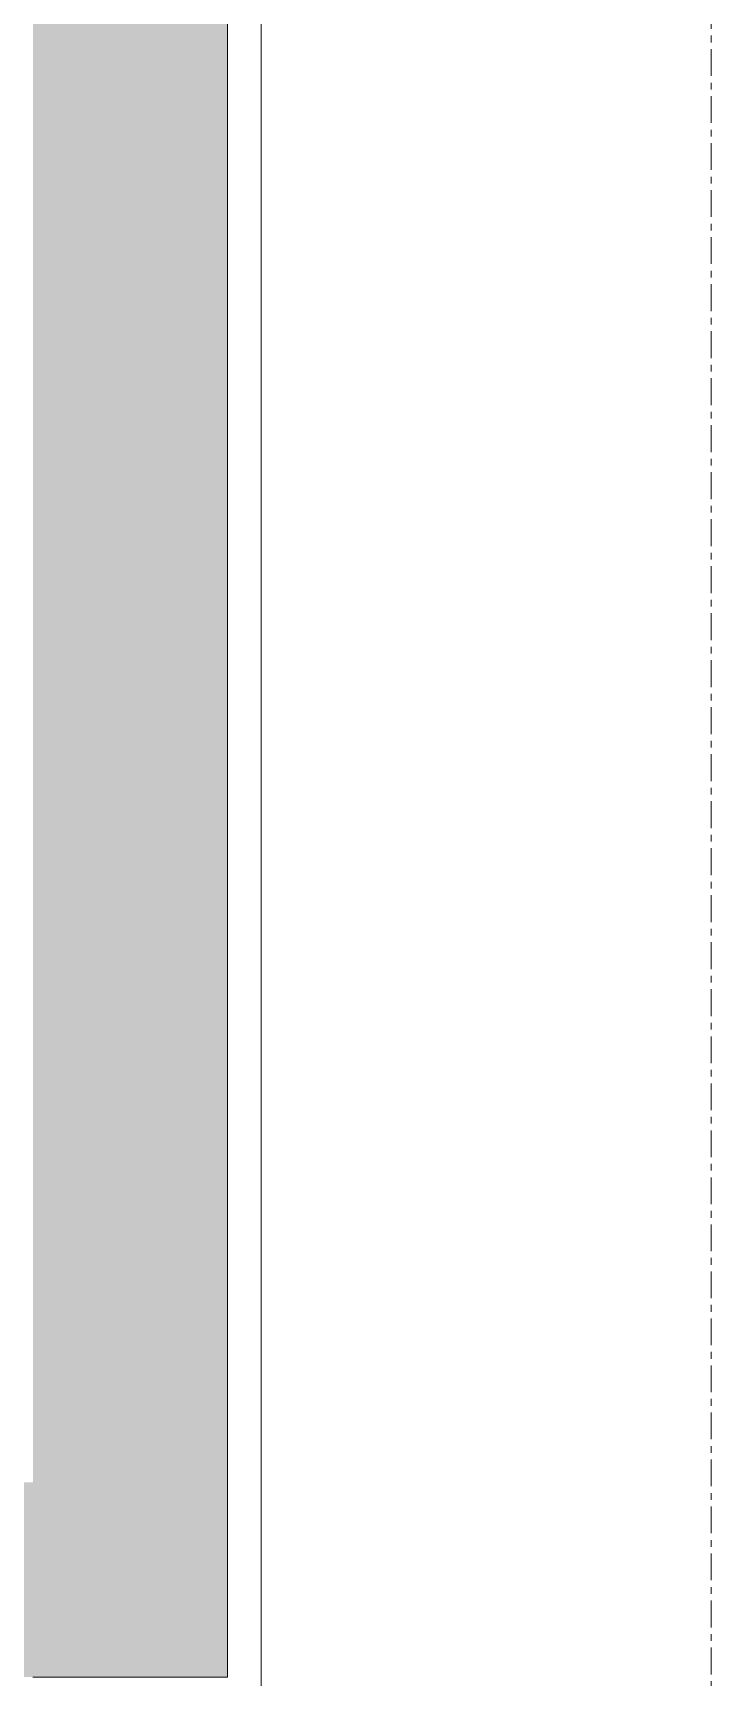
# Model space of a CAD drawing. Header units: inches. Extents: x 3268 to 7018, y 976 to 6708.
# Drawn here: x 5759.88 to 5772.5, y 3442.97 to 3473.58 of the extents above; entities that cross this region are included whole.
import ezdxf

# ---------------------------------------------------------------- set-up
doc = ezdxf.new("R2010")
doc.units = ezdxf.units.IN
doc.header["$MEASUREMENT"] = 0
doc.linetypes.add('Grid Line 1_2_', pattern=[0.875, 0.5, -0.125, 0.125, -0.125])
for name, color, linetype, lineweight in [('A-WALL', 113, 'Continuous', 9), ('A-WALL-PATT', 111, 'Continuous', 15), ('I-WALL', 2, 'Continuous', 9), ('S-GRID', 1, 'Continuous', 9)]:
    doc.layers.add(name, color=color, linetype=linetype, lineweight=lineweight)

# ---------------------------------------------------------------- blocks, each defined once
blk = doc.blocks.new('Arch_5 Points - Units and Amenities_v2022_rvt-1-Overall Retail Plan Opt 2')
at = {"layer": 'A-WALL-PATT', "lineweight": 5}
for points in [[(5759.875, 3442.973), (5763.5, 3442.973), (5763.5, 3522.274), (5759.875, 3522.274), (5759.875, 3446.598)], [(5742.741, 3442.973), (5759.875, 3442.973), (5759.875, 3446.598), (5742.741, 3446.598)]]:
    blk.add_hatch(color=9, dxfattribs=at).paths.add_polyline_path(points)
at = {"layer": 'A-WALL', "color": 133}
for p, q in [((5763.5, 3521.649), (5763.5, 3442.973)), ((5763.5, 3442.973), (5759.875, 3442.973))]:
    blk.add_line(p, q, dxfattribs=at)
at = {"layer": 'I-WALL', "color": 53, "lineweight": 15}
blk.add_line((5764.125, 3442.348), (5764.125, 3521.649), dxfattribs=at)

msp = doc.modelspace()

# ---------------------------------------------------------------- linework, layer by layer
at = {"layer": 'S-GRID', "linetype": 'Grid Line 1_2_'}
msp.add_line((5772.5, 3355.524), (5772.5, 6288.946), dxfattribs=at)

# ---------------------------------------------------------------- block references
at = {"lineweight": 5}
msp.add_blockref('Arch_5 Points - Units and Amenities_v2022_rvt-1-Overall Retail Plan Opt 2', (0, 0), dxfattribs=at)

doc.saveas('drawing.dxf')
